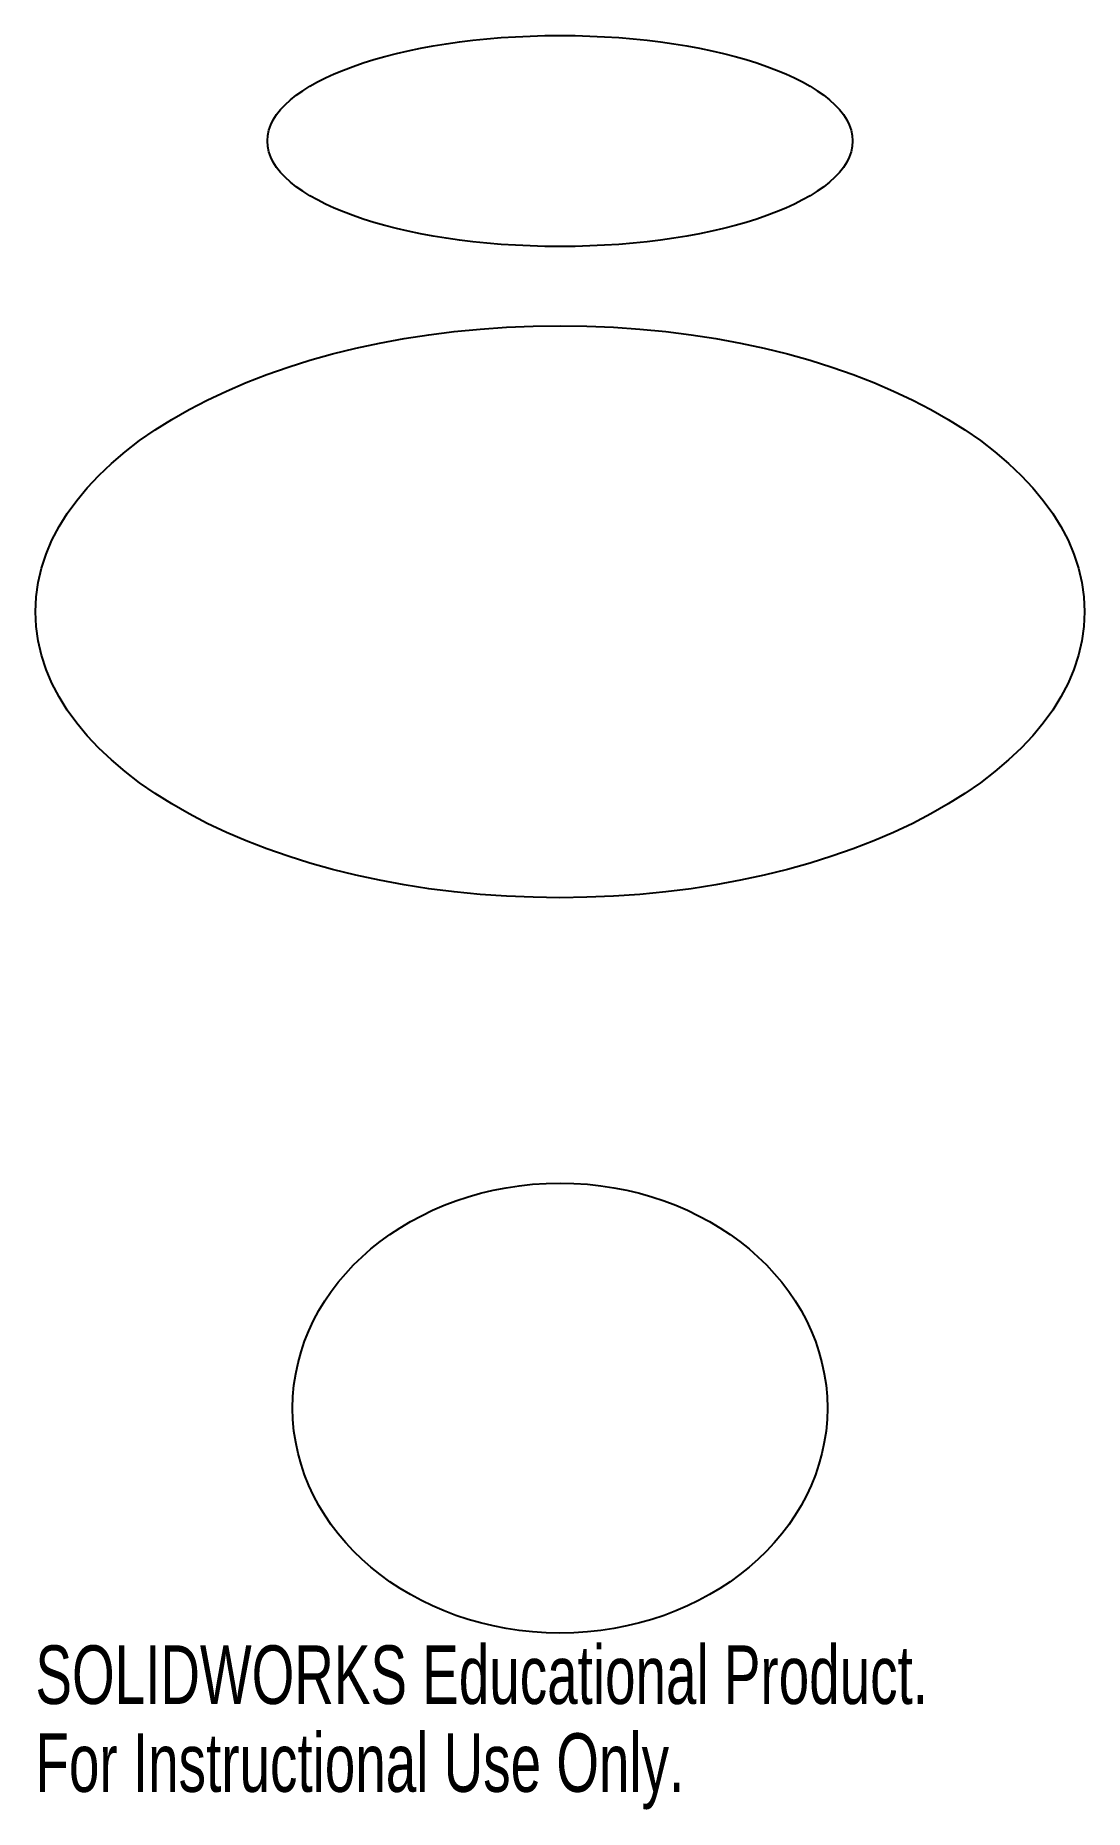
# Model space of a CAD drawing. Header units: inches. Extents: x -1.7 to 1.7, y -3.89 to 1.87.
import ezdxf

# ---------------------------------------------------------------- set-up
doc = ezdxf.new("R2010")
doc.units = ezdxf.units.IN
doc.header["$MEASUREMENT"] = 0
doc.styles.add('SLDTEXTSTYLE0', font='TXT', dxfattribs={"width": 0.7})

msp = doc.modelspace()

# ---------------------------------------------------------------- linework, layer by layer
at = {"color": 7, "linetype": 'Continuous'}
for centre, major_axis, ratio in [((0, 1.5291), (0.951, 0), 0.360424), ((0, 0), (1.7048, 0), 0.544933), ((0, -2.587), (0.8691, 0), 0.840884)]:
    msp.add_ellipse(centre, major_axis=major_axis, ratio=ratio, dxfattribs=at)

# ---------------------------------------------------------------- texts
at = {"color": 7, "linetype": 'Continuous', "char_height": 0.1903, "attachment_point": 1, "style": 'SLDTEXTSTYLE0'}
for s, insert in [('SOLIDWORKS Educational Product.', (-1.7048, -3.3579)), ('For Instructional Use Only.', (-1.7048, -3.6434))]:
    msp.add_mtext(s, dxfattribs=dict(at, insert=insert))

doc.saveas('drawing.dxf')
